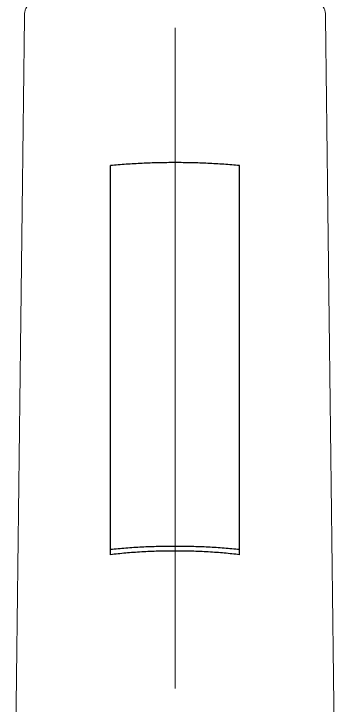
# Model space of a CAD drawing. Header units: inches. Extents: x 5272 to 5866, y 423 to 1263.
# Drawn here: x 5379.2 to 5409.2, y 905.7 to 970 of the extents above; entities that cross this region are included whole.
import ezdxf

# ---------------------------------------------------------------- set-up
doc = ezdxf.new("R2010")
doc.units = ezdxf.units.IN
doc.header["$LTSCALE"] = 4.84
doc.header["$MEASUREMENT"] = 0
doc.linetypes.add('CENTERX2', pattern=[20.32, 12.7, -2.54, 2.54, -2.54])
doc.layers.get('0').update_dxf_attribs({"linetype": 'CONTINUOUS', "lineweight": 13})
doc.layers.add('CENTER', color=1, linetype='CENTERX2', lineweight=15)

msp = doc.modelspace()

# ---------------------------------------------------------------- linework, layer by layer
msp.add_rational_spline([(5408.22, 970.037), (5408.22, 973.801), (5394.22, 973.801), (5380.22, 973.801), (5380.22, 970.037)], [1, 0.707106781187, 1, 0.707106781187, 1], degree=2, knots=[-43.982297, -43.982297, -43.982297, -21.991149, -21.991149, 0, 0, 0])
for points in [[(5380.22, 970.037), (5379.72, 929.102), (5379.22, 888.167)], [(5409.22, 888.167), (5408.72, 929.102), (5408.22, 970.037)]]:
    msp.add_open_spline(points, degree=2)
at = {"lineweight": -3}
for points, weights in [([(5400.22, 955.915), (5394.22, 956.474), (5388.22, 955.915)], [1, 0.944988027562, 1]), ([(5388.22, 920.2), (5394.22, 920.835), (5400.22, 920.2)], [1, 0.930598007821, 1]), ([(5400.22, 919.695), (5394.22, 920.419), (5388.22, 919.695)], [1, 0.912395470571, 1])]:
    msp.add_rational_spline(points, weights, degree=2, dxfattribs=at)
for points, degree in [([(5388.22, 920.2), (5388.22, 924.027), (5388.22, 931.774), (5388.22, 943.678), (5388.22, 951.805), (5388.22, 955.915)], 3), ([(5400.22, 920.2), (5400.22, 924.028), (5400.22, 931.777), (5400.22, 943.681), (5400.22, 951.806), (5400.22, 955.915)], 3), ([(5388.22, 919.695), (5388.22, 919.947), (5388.22, 920.2)], 2), ([(5400.22, 919.695), (5400.22, 919.947), (5400.22, 920.2)], 2)]:
    msp.add_open_spline(points, degree=degree, dxfattribs=at)
at = {"layer": 'CENTER'}
msp.add_line((5394.22, 513.865), (5394.22, 1104.694), dxfattribs=at)

doc.saveas('drawing.dxf')
